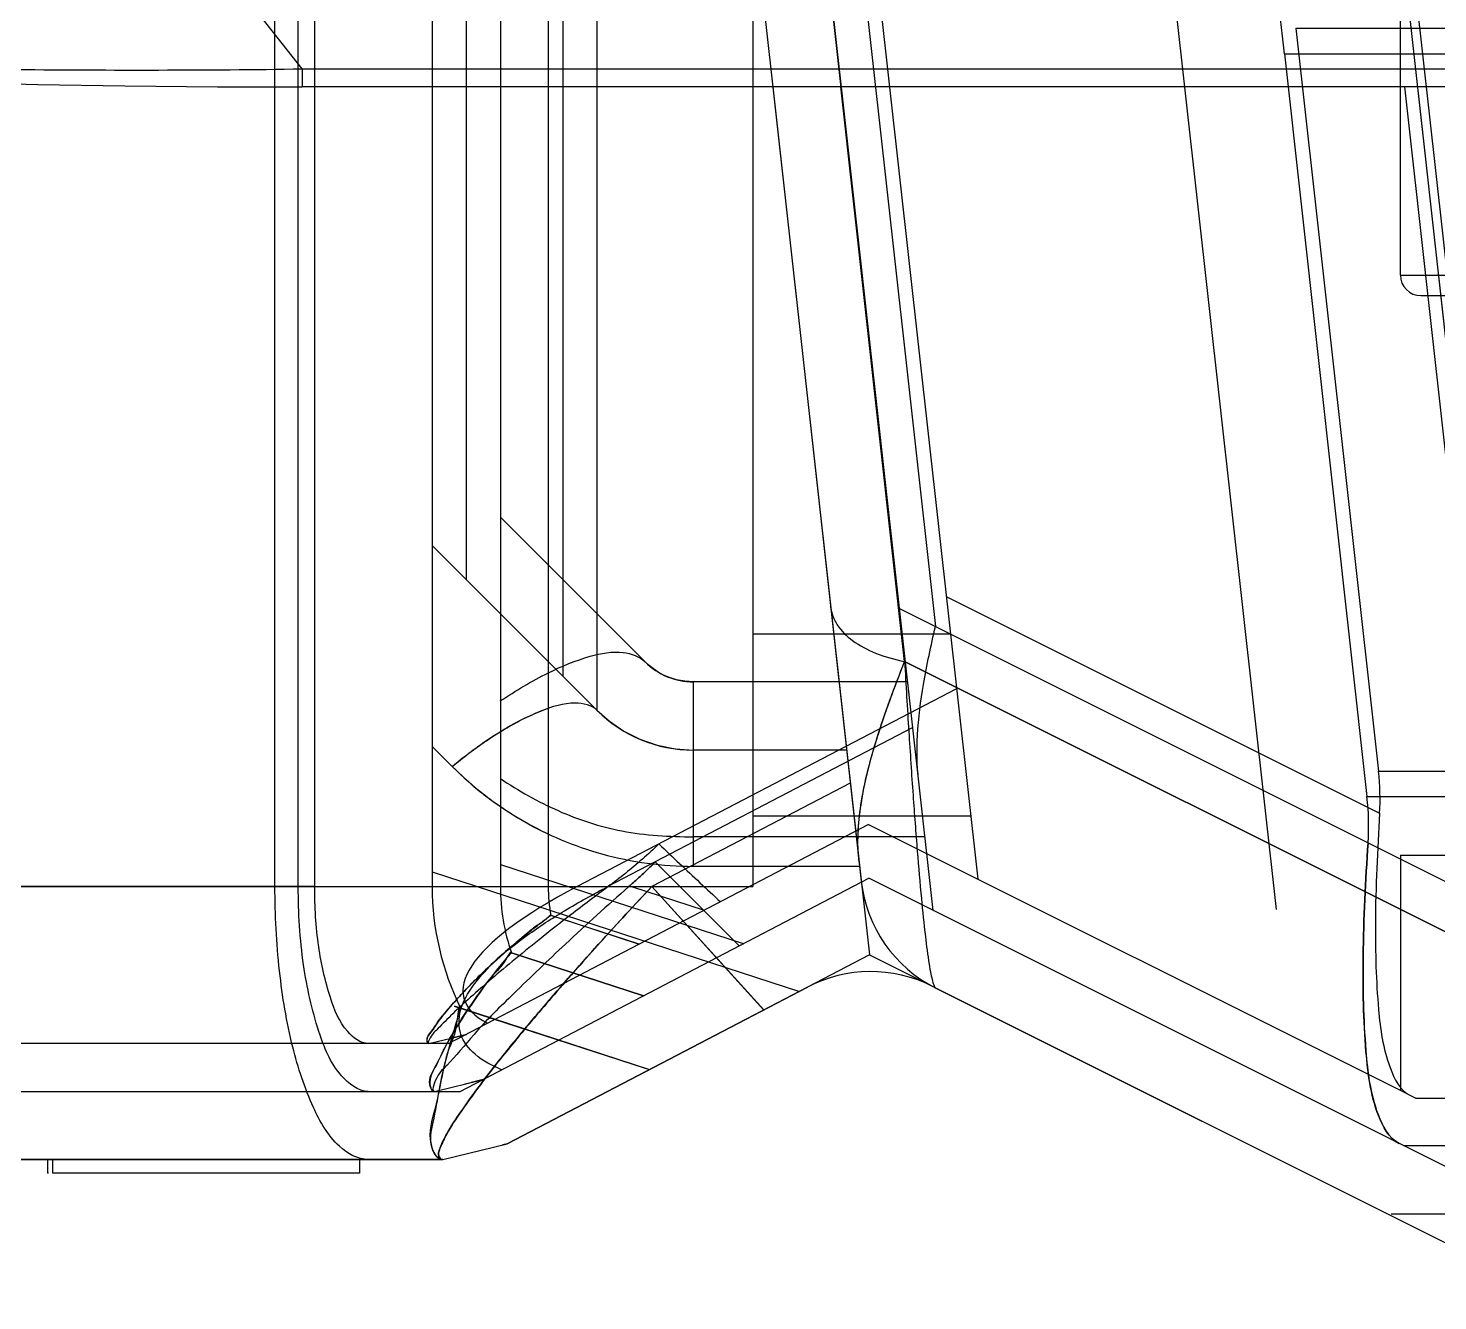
# Model space of a CAD drawing. Header units: millimetres. Extents: x -97344 to -49824, y -57049 to -40247.
# Drawn here: x -65579.77 to -65559.12, y -52849.92 to -52831.27 of the extents above; entities that cross this region are included whole.
import ezdxf

# ---------------------------------------------------------------- set-up
doc = ezdxf.new("R2010")
doc.units = ezdxf.units.MM
doc.header["$LTSCALE"] = 200
doc.linetypes.add('DOT_CENTER', pattern=[14, 12, -1, 0, -1])
for name, color, linetype in [('1', 7, 'Continuous'), ('DIM', 3, 'Continuous'), ('LAY0001', 7, 'Continuous')]:
    doc.layers.add(name, color=color, linetype=linetype)

# ---------------------------------------------------------------- blocks, each defined once
blk = doc.blocks.new('2250')
at = {"color": 7, "linetype": 'Continuous'}
for p, q in [((-45373.872, -64458.816), (-45375.337, -64456.957)), ((-45373.872, -64458.816), (-45373.872, -64459.08)), ((-45373.872, -64458.816), (-45301.69, -64458.816)), ((-45301.69, -64459.08), (-45373.872, -64459.08)), ((-45366.975, -64459.08), (-45365.681, -64470.718)), ((-45365.044, -64467.5), (-45365.98, -64459.08)), ((-45356.706, -64468.175), (-45357.717, -64459.08)), ((-45356.306, -64471.869), (-45365.044, -64467.5)), ((-45365.841, -64469.282), (-45368.75, -64470.8)), ((-45390.575, -64470.8), (-45368.75, -64470.8)), ((-45368.75, -64470.8), (-45367.109, -64472.608)), ((-45370.867, -64474.568), (-45366.467, -64472.272)), ((-45364.588, -64472.286), (-45355.801, -64476.68)), ((-45371.219, -64473.648), (-45370.991, -64473.355)), ((-45371.811, -64474.8), (-45370.867, -64474.568)), ((-45370.865, -64474.567), (-45370.935, -64474.584)), ((-45389.806, -64474.8), (-45371.811, -64474.8)), ((-45377.604, -64474.8), (-45377.604, -64475)), ((-45377.531, -64474.8), (-45377.531, -64475)), ((-45373.031, -64474.8), (-45373.031, -64475)), ((-45377.589, -64475), (-45377.604, -64475)), ((-45373.031, -64475), (-45377.531, -64475))]:
    blk.add_line(p, q, dxfattribs=at)
blk.add_lwpolyline([(-45387.345, -64458.268), (-45386.849, -64458.379), (-45386.21, -64458.492), (-45385.507, -64458.59), (-45384.743, -64458.677), (-45383.92, -64458.753), (-45383.042, -64458.821), (-45382.106, -64458.881), (-45381.111, -64458.932), (-45380.056, -64458.977), (-45378.935, -64459.013), (-45377.743, -64459.043), (-45376.472, -64459.064), (-45375.11, -64459.077), (-45373.872, -64459.08)], dxfattribs=at)
for centre, start, end in [((-45363.693, -64470.497), 186.344, 243.4349), ((-45365.541, -64474.045), 63.3402, 117.5538)]:
    blk.add_arc(centre, 2, start, end, dxfattribs=at)
for points, knots in [([(-45387.273, -64458.138), (-45386.95, -64458.209), (-45386.218, -64458.34), (-45384.992, -64458.496), (-45383.526, -64458.618), (-45381.849, -64458.719), (-45379.997, -64458.794), (-45378.02, -64458.83), (-45375.965, -64458.836), (-45374.573, -64458.827), (-45373.872, -64458.816)], [0, 0, 0, 0, 0.073694, 0.165979, 0.275806, 0.401933, 0.541117, 0.689391, 0.843353, 1, 1, 1, 1]), ([(-45366.128, -64466.697), (-45366.118, -64466.791), (-45366.043, -64466.988), (-45365.798, -64467.219), (-45365.457, -64467.398), (-45365.189, -64467.472), (-45365.044, -64467.5)], [0, 0, 0, 0, 0.199073, 0.422662, 0.690357, 1, 1, 1, 1]), ([(-45365.044, -64467.5), (-45365.025, -64467.843), (-45364.986, -64468.497), (-45364.925, -64469.424), (-45364.864, -64470.24), (-45364.805, -64470.929), (-45364.748, -64471.481), (-45364.701, -64471.85), (-45364.663, -64472.068), (-45364.639, -64472.177), (-45364.617, -64472.244), (-45364.599, -64472.28), (-45364.588, -64472.286)], [0, 0, 0, 0, 0.213754, 0.4078, 0.57857, 0.72305, 0.83871, 0.923705, 0.954382, 0.977149, 0.992175, 1, 1, 1, 1]), ([(-45370.991, -64473.355), (-45370.833, -64473.157), (-45370.112, -64472.283), (-45369.353, -64471.441), (-45368.75, -64470.8)], [0, 0, 0, 0, 0.223124, 1, 1, 1, 1]), ([(-45371.811, -64474.8), (-45371.829, -64474.8), (-45371.873, -64474.779), (-45371.872, -64474.691), (-45371.836, -64474.588), (-45371.769, -64474.447), (-45371.668, -64474.28), (-45371.485, -64474.007), (-45371.331, -64473.795), (-45371.219, -64473.648)], [0, 0, 0, 0, 0.039205, 0.088988, 0.170029, 0.283628, 0.427091, 0.59676, 1, 1, 1, 1])]:
    blk.add_open_spline(points, degree=3, knots=knots, dxfattribs=at)
at = {"layer": 'LAY0001', "color": 7, "linetype": 'Continuous'}
for p, q in [((-45359.597, -64471.137), (-45363.595, -64435.177)), ((-45374.27, -64470.8), (-45374.27, -64435.84)), ((-45373.928, -64470.8), (-45373.928, -64435.84)), ((-45373.688, -64470.8), (-45373.688, -64435.84)), ((-45371.967, -64435.84), (-45371.967, -64465.8)), ((-45371.467, -64435.84), (-45371.467, -64466.3)), ((-45370.967, -64435.84), (-45370.967, -64470.8)), ((-45370.267, -64435.84), (-45370.267, -64470.8)), ((-45370.053, -64435.84), (-45370.053, -64467.714)), ((-45369.553, -64435.84), (-45369.553, -64468.214)), ((-45367.848, -64435.84), (-45363.973, -64470.693)), ((-45367.267, -64435.84), (-45367.267, -64470.8)), ((-45368.4, -64446.26), (-45365.561, -64471.8)), ((-45367.406, -64446.26), (-45365.044, -64467.5)), ((-45364.627, -64471.148), (-45367.394, -64446.26)), ((-45366.897, -64446.26), (-45364.592, -64466.988)), ((-45356.286, -64469.08), (-45358.823, -64446.26)), ((-45356.554, -64467.836), (-45357.85, -64456.18)), ((-45356.615, -64467.293), (-45357.85, -64456.18)), ((-45359.312, -64458.221), (-45358.101, -64469.106)), ((-45359.312, -64458.221), (-45316.25, -64458.221)), ((-45359.48, -64458.595), (-45358.27, -64469.48)), ((-45359.48, -64458.595), (-45337.781, -64458.595)), ((-45370.967, -64465.385), (-45368.846, -64467.507)), ((-45371.967, -64465.8), (-45371.967, -64470.8)), ((-45369.553, -64468.214), (-45371.967, -64465.8)), ((-45364.434, -64466.55), (-45358.085, -64469.725)), ((-45365.119, -64466.725), (-45356.21, -64471.179)), ((-45364.373, -64467.1), (-45367.267, -64467.1)), ((-45365.044, -64467.5), (-45355.956, -64472.044)), ((-45368.139, -64470.503), (-45368.138, -64467.8)), ((-45364.999, -64467.8), (-45368.139, -64467.8)), ((-45364.284, -64467.899), (-45369.843, -64470.8)), ((-45364.925, -64468.468), (-45369.393, -64470.8)), ((-45371.967, -64468.746), (-45371.674, -64469.038)), ((-45365.894, -64468.8), (-45368.139, -64468.8)), ((-45365.841, -64469.282), (-45368.75, -64470.8)), ((-45358.101, -64469.106), (-45317.46, -64469.106)), ((-45358.27, -64469.48), (-45337.781, -64469.48)), ((-45371.727, -64473.1), (-45365.577, -64469.891)), ((-45364.076, -64469.768), (-45367.267, -64469.768)), ((-45357.781, -64473.789), (-45365.577, -64469.891)), ((-45364.747, -64470.071), (-45368.139, -64470.071)), ((-45370.967, -64470.477), (-45367.408, -64471.635)), ((-45368.697, -64470.436), (-45367.471, -64471.668)), ((-45368.697, -64470.436), (-45367.471, -64471.668)), ((-45365.705, -64470.503), (-45368.139, -64470.503)), ((-45357.781, -64470.34), (-45357.781, -64473.789)), ((-45357.781, -64470.34), (-45347.031, -64470.34)), ((-45371.967, -64470.584), (-45366.587, -64472.335)), ((-45371.556, -64473.8), (-45365.57, -64470.677)), ((-45355.702, -64475.611), (-45365.57, -64470.677)), ((-45391.223, -64470.8), (-45367.267, -64470.8)), ((-45389.9, -64470.8), (-45369.084, -64470.8)), ((-45389.427, -64470.801), (-45369.843, -64470.8)), ((-45373.928, -64470.8), (-45384, -64470.8)), ((-45373.688, -64470.8), (-45383.527, -64470.801)), ((-45369.047, -64470.8), (-45367.983, -64471.146)), ((-45368.75, -64470.799), (-45367.109, -64472.607)), ((-45368.75, -64470.799), (-45367.109, -64472.607)), ((-45370.228, -64471.22), (-45368.933, -64471.642)), ((-45368.934, -64471.642), (-45370.228, -64471.221)), ((-45368.934, -64471.643), (-45370.228, -64471.222)), ((-45370.806, -64471.768), (-45368.87, -64472.398)), ((-45368.87, -64472.399), (-45370.806, -64471.769)), ((-45368.87, -64472.399), (-45370.806, -64471.77)), ((-45365.561, -64471.8), (-45370.867, -64474.568)), ((-45365.561, -64471.8), (-45355.419, -64476.87)), ((-45371.645, -64472.548), (-45368.78, -64473.48)), ((-45371.642, -64472.55), (-45368.847, -64473.459)), ((-45371.55, -64472.578), (-45368.78, -64473.479)), ((-45371.55, -64472.58), (-45368.78, -64473.48)), ((-45372.016, -64473.1), (-45371.466, -64472.965)), ((-45371.641, -64473.007), (-45371.464, -64472.963)), ((-45371.727, -64473.1), (-45389.13, -64473.1)), ((-45371.931, -64473.8), (-45371.215, -64473.624)), ((-45371.393, -64473.667), (-45371.217, -64473.623)), ((-45371.296, -64473.643), (-45371.219, -64473.624)), ((-45392.283, -64473.8), (-45371.556, -64473.8)), ((-45371.488, -64473.69), (-45371.376, -64473.663)), ((-45357.559, -64473.9), (-45357.781, -64473.789)), ((-45357.559, -64473.9), (-45351.519, -64473.9)), ((-45371.811, -64474.8), (-45370.867, -64474.568)), ((-45370.865, -64474.567), (-45370.936, -64474.584)), ((-45370.865, -64474.567), (-45370.935, -64474.584)), ((-45337.781, -64474.6), (-45357.725, -64474.6)), ((-45371.811, -64474.8), (-45389.806, -64474.8)), ((-45317.646, -64475.6), (-45357.915, -64475.6))]:
    blk.add_line(p, q, dxfattribs=at)
for points in [[(-45368.139, -64467.8), (-45368.265, -64467.791), (-45368.385, -64467.769), (-45368.487, -64467.737), (-45368.575, -64467.699), (-45368.654, -64467.656), (-45368.724, -64467.61), (-45368.788, -64467.56), (-45368.846, -64467.507)], [(-45369.553, -64468.214), (-45369.368, -64468.377), (-45369.158, -64468.52), (-45368.926, -64468.638), (-45368.672, -64468.727), (-45368.404, -64468.782), (-45368.139, -64468.8)]]:
    blk.add_lwpolyline(points, dxfattribs=at)
for centre, radius, start, end in [((-45368.139, -64466.8), 1, 225, 270), ((-45368.139, -64466.8), 2, 225, 270), ((-45368.138, -64465.503), 5, 225.0002, 244.8057), ((-45367.967, -64470.8), 4, 180, 206.4024), ((-45367.967, -64470.8), 3, 180, 198.8788), ((-45367.967, -64470.8), 2.3, 180, 190.5845)]:
    blk.add_arc(centre, radius, start, end, dxfattribs=at)
for centre, major_axis, ratio, start_param, end_param in [((-45757.651, -64350.608), (395.294, -136.352), 0.37703, 0.176957, 0.22489), ((-45378.404, -64463.6), (20.156, -6.953), 0.37703, 0.104111, 0.176957), ((-45379.953, -64463.6), (21.526, -7.425), 0.37703, 0.102287, 0.176957), ((-45364.871, -64470.8), (6.633, 1.626), 0.245196, 2.356194, 3.412209)]:
    blk.add_ellipse(centre, major_axis=major_axis, ratio=ratio, start_param=start_param, end_param=end_param, dxfattribs=at)
for points, knots in [([(-45364.84, -64469.237), (-45364.864, -64469.019), (-45364.869, -64468.548), (-45364.773, -64467.795), (-45364.659, -64467.269), (-45364.592, -64466.988)], [0, 0, 0, 0, 0.289231, 0.618967, 1, 1, 1, 1]), ([(-45364.84, -64469.237), (-45364.864, -64469.019), (-45364.869, -64468.548), (-45364.773, -64467.795), (-45364.659, -64467.269), (-45364.592, -64466.988)], [0, 0, 0, 0, 0.289234, 0.618968, 1, 1, 1, 1]), ([(-45370.968, -64468.079), (-45370.741, -64467.928), (-45370.319, -64467.673), (-45369.712, -64467.423), (-45369.216, -64467.326), (-45368.928, -64467.424), (-45368.846, -64467.507)], [0, 0, 0, 0, 0.35327, 0.638448, 0.848555, 1, 1, 1, 1]), ([(-45365.712, -64470.441), (-45365.743, -64470.164), (-45365.706, -64469.547), (-45365.449, -64468.564), (-45365.192, -64467.875), (-45365.044, -64467.5)], [0, 0, 0, 0, 0.274715, 0.602258, 1, 1, 1, 1]), ([(-45365.712, -64470.441), (-45365.743, -64470.162), (-45365.705, -64469.542), (-45365.447, -64468.56), (-45365.191, -64467.872), (-45365.044, -64467.5)], [0, 0, 0, 0, 0.277098, 0.604889, 1, 1, 1, 1]), ([(-45371.674, -64469.038), (-45371.455, -64468.858), (-45371.039, -64468.548), (-45370.428, -64468.231), (-45369.938, -64468.069), (-45369.631, -64468.135), (-45369.553, -64468.214)], [0, 0, 0, 0, 0.35557, 0.648674, 0.860193, 1, 1, 1, 1]), ([(-45371.674, -64469.038), (-45371.513, -64468.905), (-45371.197, -64468.666), (-45370.727, -64468.378), (-45370.414, -64468.236), (-45370.267, -64468.187)], [0, 0, 0, 0, 0.379837, 0.717571, 1, 1, 1, 1]), ([(-45371.674, -64469.038), (-45371.367, -64469.345), (-45370.681, -64469.873), (-45369.466, -64470.383), (-45368.59, -64470.503), (-45368.139, -64470.503)], [0, 0, 0, 0, 0.332433, 0.654268, 1, 1, 1, 1]), ([(-45370.967, -64469.215), (-45370.7, -64469.397), (-45370.131, -64469.717), (-45369.171, -64470.033), (-45368.489, -64470.066), (-45368.139, -64470.071)], [0, 0, 0, 0, 0.322847, 0.649626, 1, 1, 1, 1]), ([(-45358.085, -64469.725), (-45358.118, -64470.263), (-45358.164, -64471.219), (-45358.129, -64472.478), (-45358.016, -64473.331), (-45357.784, -64473.787), (-45357.633, -64473.863)], [0, 0, 0, 0, 0.380442, 0.676291, 0.880354, 1, 1, 1, 1]), ([(-45368.644, -64470.174), (-45368.723, -64470.25), (-45368.884, -64470.398), (-45369.133, -64470.606), (-45369.303, -64470.736), (-45369.389, -64470.8)], [0, 0, 0, 0, 0.338053, 0.671765, 1, 1, 1, 1]), ([(-45368.644, -64470.174), (-45368.544, -64470.27), (-45368.344, -64470.46), (-45368.044, -64470.742), (-45367.843, -64470.928), (-45367.743, -64471.021)], [0, 0, 0, 0, 0.335594, 0.66892, 1, 1, 1, 1]), ([(-45357.799, -64474.562), (-45357.952, -64474.486), (-45358.2, -64474.007), (-45358.315, -64473.079), (-45358.345, -64471.73), (-45358.29, -64470.712), (-45358.254, -64470.157)], [0, 0, 0, 0, 0.11281, 0.322649, 0.631149, 1, 1, 1, 1]), ([(-45358.254, -64470.157), (-45358.29, -64470.711), (-45358.344, -64471.722), (-45358.316, -64473.067), (-45358.203, -64473.994), (-45357.956, -64474.484), (-45357.799, -64474.562)], [0, 0, 0, 0, 0.36802, 0.673041, 0.884101, 1, 1, 1, 1]), ([(-45368.697, -64470.436), (-45368.738, -64470.478), (-45368.823, -64470.561), (-45368.952, -64470.682), (-45369.039, -64470.761), (-45369.084, -64470.8)], [0, 0, 0, 0, 0.334296, 0.667879, 1, 1, 1, 1]), ([(-45369.084, -64470.8), (-45369.039, -64470.761), (-45368.952, -64470.682), (-45368.823, -64470.561), (-45368.738, -64470.478), (-45368.697, -64470.436)], [0, 0, 0, 0, 0.332243, 0.665824, 1, 1, 1, 1]), ([(-45372.902, -64474.8), (-45373.057, -64474.8), (-45373.423, -64474.583), (-45373.764, -64473.969), (-45374.05, -64473.093), (-45374.228, -64472.003), (-45374.27, -64471.212), (-45374.27, -64470.8)], [0, 0, 0, 0, 0.104573, 0.258167, 0.468091, 0.722149, 1, 1, 1, 1]), ([(-45372.902, -64473.8), (-45373.053, -64473.8), (-45373.408, -64473.518), (-45373.675, -64472.844), (-45373.886, -64471.901), (-45373.928, -64471.183), (-45373.928, -64470.8)], [0, 0, 0, 0, 0.136249, 0.355383, 0.654844, 1, 1, 1, 1]), ([(-45372.902, -64473.1), (-45373.018, -64473.1), (-45373.29, -64472.884), (-45373.495, -64472.367), (-45373.656, -64471.644), (-45373.688, -64471.094), (-45373.688, -64470.8)], [0, 0, 0, 0, 0.136249, 0.355383, 0.654844, 1, 1, 1, 1]), ([(-45369.389, -64470.8), (-45369.573, -64470.936), (-45369.912, -64471.192), (-45370.38, -64471.56), (-45370.781, -64471.886), (-45371.129, -64472.177), (-45371.431, -64472.446), (-45371.68, -64472.67), (-45371.887, -64472.892), (-45371.98, -64472.97), (-45372.036, -64473.1), (-45372.018, -64473.1)], [0, 0, 0, 0, 0.195072, 0.362785, 0.508203, 0.636569, 0.750447, 0.850589, 0.931685, 0.984384, 1, 1, 1, 1]), ([(-45369.084, -64470.8), (-45369.398, -64471.076), (-45369.967, -64471.588), (-45370.724, -64472.321), (-45371.304, -64472.884), (-45371.699, -64473.39), (-45371.911, -64473.56), (-45371.968, -64473.8), (-45371.936, -64473.8)], [0, 0, 0, 0, 0.300331, 0.551074, 0.750438, 0.894013, 0.976918, 1, 1, 1, 1]), ([(-45368.75, -64470.8), (-45369.003, -64471.068), (-45369.485, -64471.591), (-45370.156, -64472.35), (-45370.729, -64473.027), (-45371.187, -64473.597), (-45371.512, -64474.046), (-45371.738, -64474.379), (-45371.836, -64474.594), (-45371.896, -64474.748), (-45371.833, -64474.8), (-45371.811, -64474.8)], [0, 0, 0, 0, 0.215128, 0.415282, 0.590682, 0.733305, 0.841059, 0.916184, 0.96281, 0.986767, 1, 1, 1, 1]), ([(-45371.811, -64474.8), (-45371.833, -64474.8), (-45371.896, -64474.748), (-45371.836, -64474.594), (-45371.737, -64474.379), (-45371.512, -64474.047), (-45371.188, -64473.598), (-45370.73, -64473.028), (-45370.157, -64472.35), (-45369.485, -64471.592), (-45369.003, -64471.068), (-45368.75, -64470.8)], [0, 0, 0, 0, 0.013261, 0.037264, 0.083847, 0.158829, 0.266436, 0.409017, 0.584505, 0.784804, 1, 1, 1, 1]), ([(-45370.95, -64473.483), (-45371.088, -64473.426), (-45371.331, -64473.301), (-45371.586, -64472.982), (-45371.576, -64472.582), (-45371.358, -64472.212), (-45371.014, -64471.849), (-45370.559, -64471.49), (-45370.01, -64471.135), (-45369.608, -64470.912), (-45369.393, -64470.8)], [0, 0, 0, 0, 0.111415, 0.200877, 0.28682, 0.390013, 0.514277, 0.657857, 0.819822, 1, 1, 1, 1]), ([(-45370.228, -64471.222), (-45370.226, -64471.205), (-45370.328, -64471.317), (-45370.417, -64471.347), (-45370.637, -64471.54), (-45370.862, -64471.723), (-45371.1, -64471.938), (-45371.319, -64472.149), (-45371.52, -64472.356), (-45371.7, -64472.557), (-45371.863, -64472.74), (-45371.959, -64472.916), (-45372.061, -64473.011), (-45372.033, -64473.1), (-45372.016, -64473.1)], [0, 0, 0, 0, 0.019875, 0.08354, 0.184854, 0.305883, 0.427633, 0.543271, 0.651637, 0.753676, 0.848718, 0.92792, 0.980147, 1, 1, 1, 1]), ([(-45372.016, -64473.1), (-45372.033, -64473.1), (-45372.057, -64473.013), (-45371.967, -64472.919), (-45371.87, -64472.752), (-45371.713, -64472.574), (-45371.538, -64472.376), (-45371.343, -64472.173), (-45371.133, -64471.967), (-45370.91, -64471.766), (-45370.686, -64471.577), (-45370.482, -64471.412), (-45370.33, -64471.297), (-45370.251, -64471.237), (-45370.228, -64471.22)], [0, 0, 0, 0, 0.019872, 0.069898, 0.145686, 0.237655, 0.33793, 0.44442, 0.55621, 0.670811, 0.784017, 0.888402, 0.967862, 1, 1, 1, 1]), ([(-45371.931, -64473.8), (-45371.971, -64473.801), (-45372.04, -64473.634), (-45371.9, -64473.421), (-45371.757, -64473.096), (-45371.541, -64472.747), (-45371.312, -64472.404), (-45371.088, -64472.11), (-45370.921, -64471.903), (-45370.832, -64471.798), (-45370.806, -64471.768)], [0, 0, 0, 0, 0.048926, 0.158835, 0.31498, 0.491476, 0.668574, 0.828906, 0.950878, 1, 1, 1, 1]), ([(-45370.806, -64471.77), (-45370.811, -64471.732), (-45370.948, -64471.985), (-45371.079, -64472.073), (-45371.319, -64472.423), (-45371.543, -64472.752), (-45371.76, -64473.1), (-45371.904, -64473.425), (-45372.029, -64473.628), (-45371.978, -64473.8), (-45371.94, -64473.8)], [0, 0, 0, 0, 0.048962, 0.172532, 0.335368, 0.513699, 0.689455, 0.843721, 0.952257, 1, 1, 1, 1]), ([(-45370.806, -64471.77), (-45370.811, -64471.732), (-45370.948, -64471.985), (-45371.079, -64472.073), (-45371.319, -64472.423), (-45371.543, -64472.752), (-45371.76, -64473.1), (-45371.904, -64473.425), (-45372.029, -64473.628), (-45371.978, -64473.8), (-45371.94, -64473.8)], [0, 0, 0, 0, 0.048962, 0.172532, 0.335368, 0.513699, 0.689455, 0.843721, 0.952257, 1, 1, 1, 1]), ([(-45371.811, -64474.8), (-45371.903, -64474.8), (-45372.051, -64474.466), (-45371.896, -64474.023), (-45371.798, -64473.419), (-45371.653, -64472.932), (-45371.572, -64472.658), (-45371.55, -64472.578)], [0, 0, 0, 0, 0.118465, 0.342457, 0.631913, 0.893263, 1, 1, 1, 1]), ([(-45371.55, -64472.578), (-45371.575, -64472.527), (-45371.616, -64472.965), (-45371.738, -64473.155), (-45371.863, -64473.737), (-45371.939, -64474.208), (-45372.036, -64474.581), (-45371.885, -64474.8), (-45371.811, -64474.8)], [0, 0, 0, 0, 0.073656, 0.266497, 0.514553, 0.738786, 0.905009, 1, 1, 1, 1])]:
    blk.add_open_spline(points, degree=3, knots=knots, dxfattribs=at)
blk.add_open_spline([(-45371.936, -64473.8), (-45371.936, -64473.8), (-45371.936, -64473.8), (-45371.936, -64473.8)], degree=3, dxfattribs=at)
blk = doc.blocks.new('*U1514')
at = {"layer": 'DIM', "color": 3}
blk.add_blockref('2250', (45347.11, 64440.647), dxfattribs=at)
blk = doc.blocks.new('*U1516')
at = {"layer": 'DIM', "color": 0, "linetype": 'ByBlock', "lineweight": -2, "transparency": 16777216}
blk.add_blockref('*U1514', (4000, 0), dxfattribs=at)
blk = doc.blocks.new('23-D0546-A_CLAMP-DISK_Absen-X5', base_point=(128.75, -182.849))
at = {"color": 140, "linetype": 'Continuous'}
for p, q in [((129.05, -142.849), (129.05, -182.849)), ((134.45, -142.849), (134.45, -182.849))]:
    blk.add_line(p, q, dxfattribs=at)
at = {"color": 7, "linetype": 'Continuous'}
for p, q in [((129.05, -142.849), (134.45, -142.849)), ((128.75, -143.149), (128.75, -145.349)), ((134.75, -143.149), (134.75, -145.349)), ((128.75, -145.349), (128.75, -180.349)), ((134.75, -146.349), (134.75, -145.349)), ((134.75, -150.349), (134.75, -146.349)), ((134.75, -151.349), (134.75, -150.349)), ((134.75, -151.349), (134.75, -160.399)), ((134.75, -161.349), (134.75, -160.399)), ((134.75, -164.349), (134.75, -161.349)), ((134.75, -165.299), (134.75, -164.349)), ((134.75, -165.299), (134.75, -174.349)), ((134.75, -175.349), (134.75, -174.349)), ((134.75, -179.349), (134.75, -175.349)), ((134.75, -180.349), (134.75, -179.349)), ((128.75, -180.349), (128.75, -182.549)), ((134.75, -180.349), (134.75, -182.549)), ((129.05, -182.849), (134.45, -182.849))]:
    blk.add_line(p, q, dxfattribs=at)
for centre, start, end in [((129.05, -143.149), 90, 180), ((134.45, -143.149), 0, 90), ((129.05, -182.549), 180, 270), ((134.45, -182.549), 270, 0)]:
    blk.add_arc(centre, 0.3, start, end, dxfattribs=at)
at = {"layer": '1', "color": 1, "linetype": 'DOT_CENTER'}
blk.add_line((127.05, -162.849), (136.45, -162.849), dxfattribs=at)
blk = doc.blocks.new('23-A0282-B_CLAMP-HANDLE-WITH-DISK_CLAMP_Absen-X5__23', base_point=(-66.75, -192.849))
blk.add_blockref('23-D0546-A_CLAMP-DISK_Absen-X5', (128.75, -182.849))
blk = doc.blocks.new('23-A0281-B_CLAMP_TILE-TUBE-Ø50_Absen-X5__24', base_point=(-209, -208.849))
blk.add_blockref('23-A0282-B_CLAMP-HANDLE-WITH-DISK_CLAMP_Absen-X5__23', (-66.75, -192.849))

msp = doc.modelspace()

# ---------------------------------------------------------------- block references
at = {"rotation": 90}
msp.add_blockref('23-A0281-B_CLAMP_TILE-TUBE-Ø50_Absen-X5__24', (-65493.665, -53172.939), dxfattribs=at)
at = {"layer": 'DIM', "color": 3}
msp.add_blockref('*U1516', (-69548.994, -52813.697), dxfattribs=at)

doc.saveas('drawing.dxf')
